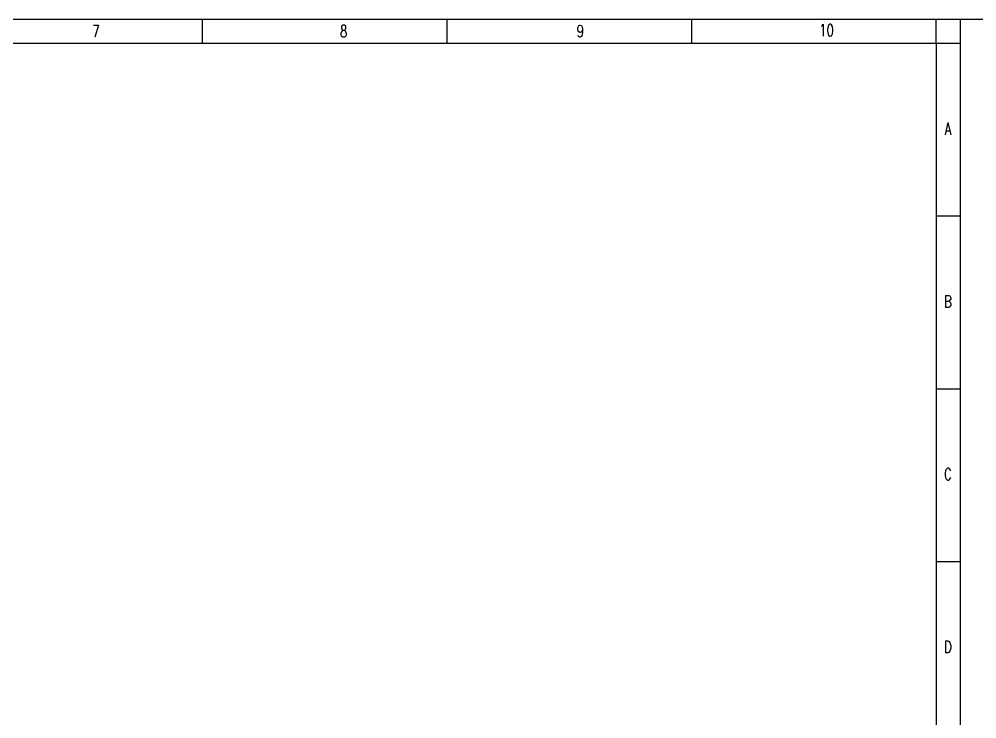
# Model space of a CAD drawing. Header units: inches. Extents: x 3186 to 109360, y -14990 to 740552.
# Drawn here: x 37948 to 57833, y 196874 to 211406 of the extents above; entities that cross this region are included whole.
import ezdxf
from ezdxf.enums import TextEntityAlignment as Align

# ---------------------------------------------------------------- set-up
doc = ezdxf.new("R2010")
doc.units = ezdxf.units.IN
doc.header["$MEASUREMENT"] = 0
doc.layers.add('图框', color=4, linetype='Continuous')
doc.styles.add('HZ', font='txt_____.ttf', dxfattribs={"width": 0.7, "bigfont": 'HZTXT'})
doc.styles.get("Standard").update_dxf_attribs({"font": 'txt', "bigfont": 'gbcbig.shx'})
doc.dimstyles.new('Standard-yuanban', dxfattribs={"dimtxt": 800, "dimasz": 0.18, "dimexe": 0.18, "dimexo": 0.0625, "dimgap": 0.09, "dimtad": 0, "dimtih": 1, "dimtoh": 1, "dimdec": 4, "dimlfac": 0.02, "dimzin": 0, "dimdsep": 46, "dimtxsty": 'Standard', "dimcen": 0.09, "dimadec": 0, "dimazin": 0, "dimtfac": 1, "dimtdec": 4, "dimtofl": 0, "dimtmove": 0, "dimatfit": 3, "dimfxl": 1, "dimtolj": 1, "dimtzin": 0, "dimarcsym": 0})

# ---------------------------------------------------------------- blocks, each defined once
blk = doc.blocks.new('*U42')
at = {"layer": '图框'}
blk.add_line((0, 250), (0, -250), dxfattribs=at)
blk = doc.blocks.new('*U43')
at = {"color": 0, "linetype": 'ByBlock', "lineweight": -2, "transparency": 16777216}
for p in [(35560, 0), (40640, 0), (45720, 0)]:
    blk.add_blockref('*U42', p, dxfattribs=at)
blk = doc.blocks.new('*D83')
at = {"color": 0, "lineweight": -2, "transparency": 16777216}
for p, q in [((57485, 211406), (70242, 211406)), ((70242, 211406), (70242, 196957)), ((70242, 181707), (70242, 196156)), ((57485, 181706), (70242, 181706))]:
    blk.add_line(p, q, dxfattribs=at)
at = {"color": 0, "transparency": 16777216}
for points in [[(70242, 211406), (70242, 211406), (70242, 211406)], [(70242, 181707), (70242, 181707), (70242, 181706)]]:
    blk.add_solid(points, dxfattribs=at)
at = {"layer": 'Defpoints', "color": 0, "transparency": 16777216}
for p in [(57485, 211406), (70242, 211406), (57485, 181706)]:
    blk.add_point(p, dxfattribs=at)
at = {"color": 0, "transparency": 16777216, "insert": (70242, 196556), "char_height": 800, "attachment_point": 5}
blk.add_mtext('\\A1;594.0000', dxfattribs=at)

msp = doc.modelspace()

# ---------------------------------------------------------------- linework, layer by layer
at = {"layer": '图框'}
for p, q in [((4935.13373, 211406.4614), (57485.13373, 211406.4614)), ((56985.13373, 210906.4614), (56985.13373, 211406.4614)), ((57485.13373, 211406.4614), (57485.13373, 181706.4614)), ((56985.13373, 210906.4614), (57485.13373, 210906.4614)), ((56985.13373, 207318.9614), (57485.13373, 207318.9614)), ((56985.13373, 203731.4614), (57485.13373, 203731.4614)), ((56985.13373, 200143.9614), (57485.13373, 200143.9614))]:
    msp.add_line(p, q, dxfattribs=at)
at = {"layer": '图框', "color": 1}
for p, q in [((6185.13373, 210906.4614), (56985.13373, 210906.4614)), ((56985.13373, 210906.4614), (56985.13373, 182206.4614))]:
    msp.add_line(p, q, dxfattribs=at)

# ---------------------------------------------------------------- block references
at = {"linetype": 'Continuous'}
msp.add_blockref('*U43', (6185.13373, 211156.4614), dxfattribs=at)

# ---------------------------------------------------------------- texts
at = {"layer": '图框', "style": 'HZ', "width": 0.7}
for s, p in [('7', (39545.0439, 211031.4614)), ('8', (44685.23726, 211031.4614)), ('9', (49599.08011, 211033.71113)), ('10', (54712.28423, 211051.14475)), ('A', (57233.17384, 209006.76341)), ('B', (57233.17384, 205419.26341)), ('C', (57233.17384, 201831.76341)), ('D', (57233.17384, 198244.26341))]:
    msp.add_text(s, height=250, dxfattribs=at).set_placement(p, align=Align.CENTER)

# ---------------------------------------------------------------- dimensions: what is measured, and where the dimension line sits
dim = msp.add_linear_dim(base=(70241.66803, 211406.4614), p1=(57485.13373, 181706.4614), p2=(57485.13373, 211406.4614), angle=90, dimstyle='Standard-yuanban')
dim.commit()
dim.dimension.update_dxf_attribs({"geometry": '*D83', "text_midpoint": (70241.66803, 196556.4614)})

doc.saveas('drawing.dxf')
